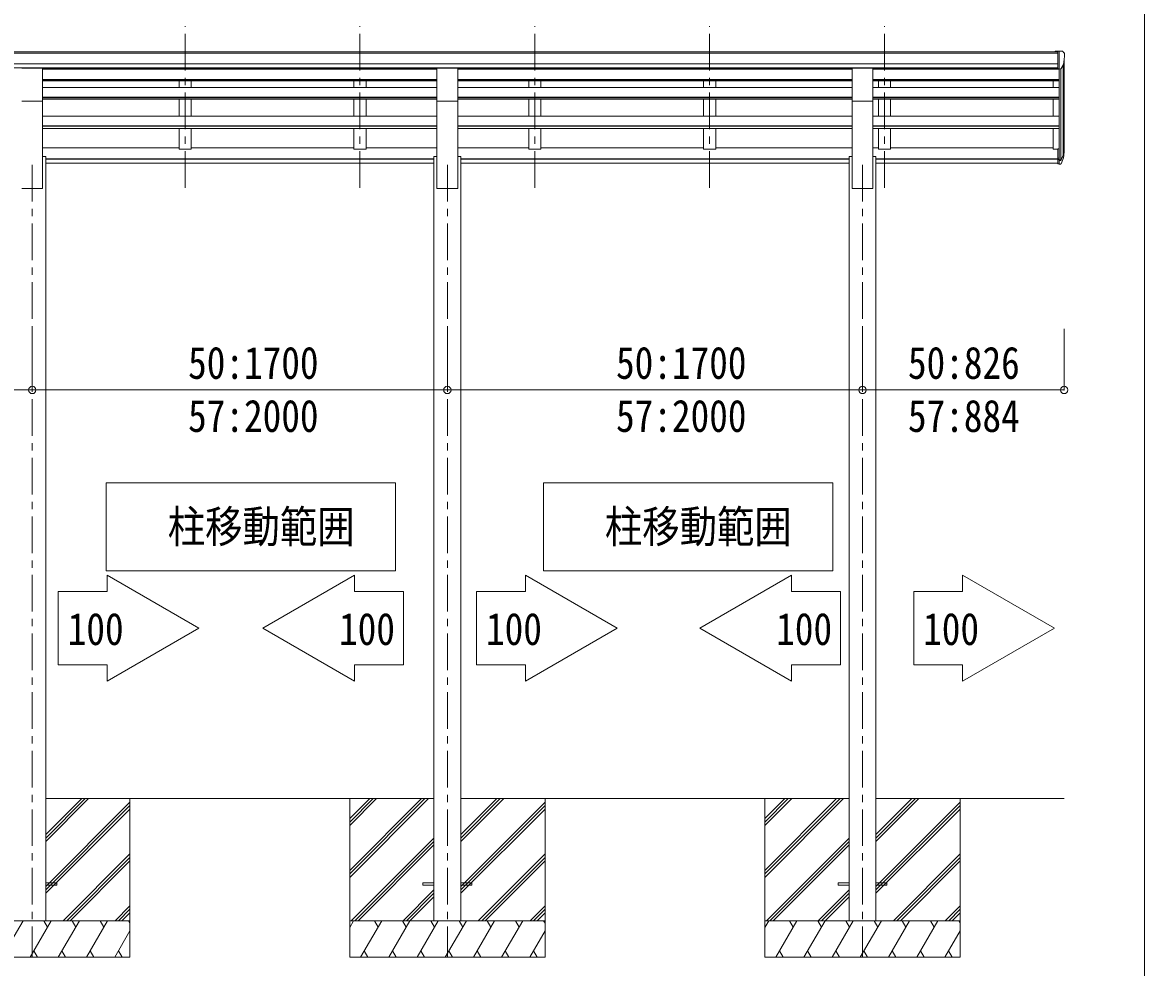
# Model space of a CAD drawing. Units: millimetres, scale not verified. Extents: x -8385 to 21638, y -5853 to 5787.
# Drawn here: x 3459 to 8055, y -3338 to 534 of the extents above; entities that cross this region are included whole.
import ezdxf
from ezdxf.enums import TextEntityAlignment as Align

# ---------------------------------------------------------------- set-up
doc = ezdxf.new("R2010")
doc.units = ezdxf.units.MM
doc.header["$LTSCALE"] = 30
doc.header["$PDMODE"] = 32
doc.header["$PDSIZE"] = 30
doc.linetypes.add('CHAIN1', pattern=[8, 5, -1, 1, -1])
for name, color, linetype, lineweight in [('0-0_0', 7, 'Continuous', 9), ('0-1_本体', 4, 'Continuous', 9), ('0-2_部品', 7, 'Continuous', 9), ('0-6_OTH_LINE', 7, 'Continuous', 9), ('0-8_PARTS2', 5, 'CHAIN1', 9), ('F-0_240', 7, 'Continuous', 9)]:
    doc.layers.add(name, color=color, linetype=linetype, lineweight=lineweight)
doc.styles.add('ＭＳ ゴシック', font='')
doc.styles.get('ＭＳ ゴシック').set_extended_font_data('MS Gothic')

msp = doc.modelspace()

# ---------------------------------------------------------------- linework, layer by layer
at = {"layer": '0-0_0'}
for p, q in [((5144.24, -2645.47), (3554.24, -2645.47)), ((3554.24, -2821.3), (3730.08, -2645.47)), ((3554.24, -2807.16), (3715.93, -2645.47)), ((3554.24, -2793.02), (3701.79, -2645.47)), ((3554.24, -3005.15), (3899.24, -2660.15)), ((3899.24, -2645.47), (3899.24, -3295.47)), ((4799.24, -2939.65), (5093.42, -2645.47)), ((4799.24, -2953.79), (5107.57, -2645.47)), ((4799.24, -2967.93), (5121.71, -2645.47)), ((4799.24, -2755.8), (4909.58, -2645.47)), ((4799.24, -2741.66), (4895.43, -2645.47)), ((4799.24, -2727.52), (4881.29, -2645.47)), ((6844.24, -2645.47), (5254.24, -2645.47)), ((5254.24, -2821.3), (5430.08, -2645.47)), ((5254.24, -2807.16), (5415.93, -2645.47)), ((5254.24, -2793.02), (5401.79, -2645.47)), ((5254.24, -3005.15), (5599.24, -2660.15)), ((5599.24, -2645.47), (5599.24, -3295.47)), ((6499.24, -2939.65), (6793.42, -2645.47)), ((6499.24, -2953.79), (6807.57, -2645.47)), ((6499.24, -2967.93), (6821.71, -2645.47)), ((6499.24, -2755.8), (6609.58, -2645.47)), ((6499.24, -2741.66), (6595.43, -2645.47)), ((6499.24, -2727.52), (6581.29, -2645.47)), ((7725.24, -2645.47), (6954.24, -2645.47)), ((6954.24, -2821.3), (7130.08, -2645.47)), ((6954.24, -2807.16), (7115.93, -2645.47)), ((6954.24, -2793.02), (7101.79, -2645.47)), ((6954.24, -3005.15), (7299.24, -2660.15)), ((7299.24, -2645.47), (7299.24, -3295.47)), ((3554.24, -3019.29), (3899.24, -2674.29)), ((3554.24, -3033.43), (3899.24, -2688.44)), ((5254.24, -3019.29), (5599.24, -2674.29)), ((5254.24, -3033.43), (5599.24, -2688.44)), ((6954.24, -3019.29), (7299.24, -2674.29)), ((6954.24, -3033.43), (7299.24, -2688.44)), ((4805.55, -3145.47), (5144.24, -2806.78)), ((4819.69, -3145.47), (5144.24, -2820.93)), ((4833.84, -3145.47), (5144.24, -2835.07)), ((6505.55, -3145.47), (6844.24, -2806.78)), ((6519.69, -3145.47), (6844.24, -2820.93)), ((6533.84, -3145.47), (6844.24, -2835.07)), ((3626.05, -3145.47), (3899.24, -2872.28)), ((3640.19, -3145.47), (3899.24, -2886.43)), ((5326.05, -3145.47), (5599.24, -2872.28)), ((5340.19, -3145.47), (5599.24, -2886.43)), ((7026.05, -3145.47), (7299.24, -2872.28)), ((7040.19, -3145.47), (7299.24, -2886.43)), ((3654.34, -3145.47), (3899.24, -2900.57)), ((5354.34, -3145.47), (5599.24, -2900.57)), ((7054.34, -3145.47), (7299.24, -2900.57)), ((5017.69, -3145.47), (5144.24, -3018.91)), ((5031.83, -3145.47), (5144.24, -3033.06)), ((6717.69, -3145.47), (6844.24, -3018.91)), ((6731.83, -3145.47), (6844.24, -3033.06)), ((5045.97, -3145.47), (5144.24, -3047.2)), ((6745.97, -3145.47), (6844.24, -3047.2)), ((3838.19, -3145.47), (3899.24, -3084.41)), ((3852.33, -3145.47), (3899.24, -3098.56)), ((3866.47, -3145.47), (3899.24, -3112.7)), ((5538.19, -3145.47), (5599.24, -3084.41)), ((5552.33, -3145.47), (5599.24, -3098.56)), ((5566.47, -3145.47), (5599.24, -3112.7)), ((7238.19, -3145.47), (7299.24, -3084.41)), ((7252.33, -3145.47), (7299.24, -3098.56)), ((7266.47, -3145.47), (7299.24, -3112.7)), ((3899.24, -3145.47), (3099.24, -3145.47)), ((3374.93, -3295.47), (3461.53, -3145.47)), ((3490.4, -3295.47), (3577, -3145.47)), ((3562, -3171.45), (3547, -3145.47)), ((3605.87, -3295.47), (3692.47, -3145.47)), ((3677.47, -3171.45), (3662.47, -3145.47)), ((3721.34, -3295.47), (3807.94, -3145.47)), ((3777.94, -3145.47), (3792.94, -3171.45)), ((3893.41, -3145.47), (3899.24, -3155.57)), ((5599.24, -3145.47), (4799.24, -3145.47)), ((4799.24, -3172.98), (4815.12, -3145.47)), ((4843.99, -3295.47), (4930.59, -3145.47)), ((4915.59, -3171.45), (4900.59, -3145.47)), ((4959.46, -3295.47), (5046.06, -3145.47)), ((5031.06, -3171.45), (5016.06, -3145.47)), ((5074.93, -3295.47), (5161.53, -3145.47)), ((5146.53, -3171.45), (5131.53, -3145.47)), ((5190.4, -3295.47), (5277, -3145.47)), ((5262, -3171.45), (5247, -3145.47)), ((5305.87, -3295.47), (5392.47, -3145.47)), ((5377.47, -3171.45), (5362.47, -3145.47)), ((5421.34, -3295.47), (5507.94, -3145.47)), ((5477.94, -3145.47), (5492.94, -3171.45)), ((5593.41, -3145.47), (5599.24, -3155.57)), ((7299.24, -3145.47), (6499.24, -3145.47)), ((6499.24, -3172.98), (6515.12, -3145.47)), ((6543.99, -3295.47), (6630.59, -3145.47)), ((6615.59, -3171.45), (6600.59, -3145.47)), ((6659.46, -3295.47), (6746.06, -3145.47)), ((6731.06, -3171.45), (6716.06, -3145.47)), ((6774.93, -3295.47), (6861.53, -3145.47)), ((6846.53, -3171.45), (6831.53, -3145.47)), ((6890.4, -3295.47), (6977, -3145.47)), ((6962, -3171.45), (6947, -3145.47)), ((7005.87, -3295.47), (7092.47, -3145.47)), ((7077.47, -3171.45), (7062.47, -3145.47)), ((7121.34, -3295.47), (7207.94, -3145.47)), ((7177.94, -3145.47), (7192.94, -3171.45)), ((7293.41, -3145.47), (7299.24, -3155.57)), ((3836.81, -3295.47), (3899.24, -3187.33)), ((5536.81, -3295.47), (5599.24, -3187.33)), ((7236.81, -3295.47), (7299.24, -3187.33)), ((3505.4, -3269.49), (3520.4, -3295.47)), ((3620.87, -3269.49), (3635.87, -3295.47)), ((3736.34, -3269.49), (3751.34, -3295.47)), ((3851.81, -3269.49), (3866.81, -3295.47)), ((4858.99, -3269.49), (4873.99, -3295.47)), ((4974.46, -3269.49), (4989.46, -3295.47)), ((5089.93, -3269.49), (5104.93, -3295.47)), ((5205.4, -3269.49), (5220.4, -3295.47)), ((5320.87, -3269.49), (5335.87, -3295.47)), ((5436.34, -3269.49), (5451.34, -3295.47)), ((5551.81, -3269.49), (5566.81, -3295.47)), ((6558.99, -3269.49), (6573.99, -3295.47)), ((6674.46, -3269.49), (6689.46, -3295.47)), ((6789.93, -3269.49), (6804.93, -3295.47)), ((6905.4, -3269.49), (6920.4, -3295.47)), ((7020.87, -3269.49), (7035.87, -3295.47)), ((7136.34, -3269.49), (7151.34, -3295.47)), ((7251.81, -3269.49), (7266.81, -3295.47))]:
    msp.add_line(p, q, dxfattribs=at)
for points in [[(3099.24, -2645.47), (3099.24, -3295.47), (3899.24, -3295.47)], [(4799.24, -2645.47), (4799.24, -3295.47), (5599.24, -3295.47)], [(6499.24, -2645.47), (6499.24, -3295.47), (7299.24, -3295.47)]]:
    msp.add_lwpolyline(points, dxfattribs=at)
at = {"layer": '0-1_本体'}
for p, q in [((7698.74, 414.2), (2709.74, 414.2)), ((7698.74, 408.84), (2709.74, 408.84)), ((7725.24, 13.79), (7725.24, 378.03)), ((7698.74, 365.33), (2699.74, 365.32)), ((7698.74, 347.65), (2699.74, 347.65)), ((5156.74, 345.28), (3541.74, 345.28)), ((5156.74, 342.77), (3541.74, 342.77)), ((4100.24, 345.28), (4100.24, 342.77)), ((4150.24, 345.28), (4150.24, 342.77)), ((4816.24, 345.28), (4816.24, 342.77)), ((4866.24, 345.28), (4866.24, 342.77)), ((6856.74, 345.28), (5241.74, 345.28)), ((6856.74, 342.77), (5241.74, 342.77)), ((5532.24, 345.28), (5532.24, 342.77)), ((5582.24, 345.28), (5582.24, 342.77)), ((6248.24, 345.28), (6248.24, 342.77)), ((6298.24, 345.28), (6298.24, 342.77)), ((6941.74, 345.28), (7698.74, 345.28)), ((7705.24, 342.77), (6941.74, 342.77)), ((6964.24, 345.28), (6964.24, 342.77)), ((7014.24, 345.28), (7014.24, 342.77)), ((7705.24, 343.41), (7705.24, 15.96)), ((7711.24, 343.88), (7711.24, -28.47)), ((7720.96, 359.24), (7720.96, -10.47)), ((5156.74, 300.74), (3541.74, 300.74)), ((5156.74, 299.04), (3541.74, 299.04)), ((5156.74, 295.45), (3541.74, 295.45)), ((4100.24, 295.45), (4100.24, 268.35)), ((4150.24, 295.45), (4150.24, 268.35)), ((4816.24, 295.45), (4816.24, 268.35)), ((4866.24, 295.45), (4866.24, 268.35)), ((6856.74, 300.74), (5241.74, 300.74)), ((6856.74, 299.04), (5241.74, 299.04)), ((6856.74, 295.45), (5241.74, 295.45)), ((5532.24, 295.45), (5532.24, 268.35)), ((5582.24, 295.45), (5582.24, 268.35)), ((6248.24, 295.45), (6248.24, 268.35)), ((6298.24, 295.45), (6298.24, 268.35)), ((7705.24, 300.74), (6941.74, 300.74)), ((7705.24, 299.04), (6941.74, 299.04)), ((7705.24, 295.45), (6941.74, 295.45)), ((6964.24, 295.45), (6964.24, 268.35)), ((7014.24, 295.45), (7014.24, 268.35)), ((7680.24, 268.35), (7680.24, 295.45)), ((5156.74, 268.35), (3541.74, 268.35)), ((6856.74, 268.35), (5241.74, 268.35)), ((7705.24, 268.35), (6941.74, 268.35)), ((5156.74, 227.73), (3541.74, 227.73)), ((5156.74, 226.04), (3541.74, 226.04)), ((5156.74, 219.25), (3541.74, 219.25)), ((3541.74, -145.47), (3541.74, 212.53)), ((4100.24, 219.25), (4100.24, 149.87)), ((4150.24, 219.25), (4150.24, 149.87)), ((4816.24, 219.25), (4816.24, 149.87)), ((4866.24, 219.25), (4866.24, 149.87)), ((5156.74, -145.47), (5156.74, 212.53)), ((6856.74, 227.73), (5241.74, 227.73)), ((6856.74, 226.04), (5241.74, 226.04)), ((6856.74, 219.25), (5241.74, 219.25)), ((5241.74, -145.47), (5241.74, 212.53)), ((5532.24, 219.25), (5532.24, 149.87)), ((5582.24, 219.25), (5582.24, 149.87)), ((6248.24, 219.25), (6248.24, 149.87)), ((6298.24, 219.25), (6298.24, 149.87)), ((6856.74, -145.47), (6856.74, 212.53)), ((7705.24, 227.73), (6941.74, 227.73)), ((7705.24, 226.04), (6941.74, 226.04)), ((7705.24, 219.25), (6941.74, 219.25)), ((6941.74, -145.47), (6941.74, 212.53)), ((6964.24, 219.25), (6964.24, 149.87)), ((7014.24, 219.25), (7014.24, 149.87)), ((7680.24, 149.87), (7680.24, 219.25)), ((5156.74, 149.87), (3541.74, 149.87)), ((6856.74, 149.87), (5241.74, 149.87)), ((7705.24, 149.87), (6941.74, 149.87)), ((5156.74, 110.73), (3541.74, 110.73)), ((5156.74, 109.06), (3541.74, 109.06)), ((5156.74, 99.42), (3541.74, 99.42)), ((4150.24, 99.42), (4150.24, 15.13)), ((4866.24, 99.42), (4866.24, 15.13)), ((6856.74, 110.73), (5241.74, 110.73)), ((6856.74, 109.06), (5241.74, 109.06)), ((6856.74, 99.42), (5241.74, 99.42)), ((5582.24, 99.42), (5582.24, 15.13)), ((6298.24, 99.42), (6298.24, 15.13)), ((7705.24, 110.73), (6941.74, 110.73)), ((7705.24, 109.06), (6941.74, 109.06)), ((7705.24, 99.42), (6941.74, 99.42)), ((7014.24, 99.42), (7014.24, 15.13)), ((7680.24, 15.13), (7680.24, 99.42)), ((4100.24, 20.35), (3541.74, 20.35)), ((4816.24, 20.35), (4150.24, 20.35)), ((5156.74, 19.93), (4866.24, 19.93)), ((5532.24, 20.35), (5241.74, 20.35)), ((6248.24, 20.35), (5582.24, 20.35)), ((6856.74, 20.35), (6298.24, 20.35)), ((6964.24, 20.35), (6941.74, 20.35)), ((7680.24, 20.35), (7014.24, 20.35)), ((7698.74, 15.13), (7680.24, 15.13)), ((3554.24, -15.47), (3541.74, -15.47)), ((3554.24, -15.47), (3554.24, -3145.47)), ((5144.24, -23.95), (3554.24, -23.95)), ((5144.24, -25.33), (3554.24, -25.33)), ((5144.24, -42.51), (3554.24, -42.51)), ((5156.74, -15.47), (5144.24, -15.47)), ((5144.24, -15.47), (5144.24, -3145.47)), ((5254.24, -15.47), (5241.74, -15.47)), ((5254.24, -15.47), (5254.24, -3145.47)), ((6844.24, -23.95), (5254.24, -23.95)), ((6844.24, -25.33), (5254.24, -25.33)), ((6844.24, -42.51), (5254.24, -42.51)), ((6856.74, -15.47), (6844.24, -15.47)), ((6844.24, -15.47), (6844.24, -3145.47)), ((6954.24, -15.47), (6941.74, -15.47)), ((6954.24, -15.47), (6954.24, -3145.47)), ((7698.74, -23.95), (6954.24, -23.95)), ((7698.74, -25.33), (6954.24, -25.33)), ((7698.74, -42.51), (6954.24, -42.51)), ((3541.74, -145.47), (3456.74, -145.47)), ((5241.74, -145.47), (5156.74, -145.47)), ((6941.74, -145.47), (6856.74, -145.47))]:
    msp.add_line(p, q, dxfattribs=at)
for points in [[(4100.24, 99.42), (4100.24, 15.13), (4150.24, 15.13)], [(4816.24, 99.42), (4816.24, 15.13), (4866.24, 15.13)], [(5532.24, 99.42), (5532.24, 15.13), (5582.24, 15.13)], [(6248.24, 99.42), (6248.24, 15.13), (6298.24, 15.13)], [(6964.24, 99.42), (6964.24, 15.13), (7014.24, 15.13)]]:
    msp.add_lwpolyline(points, dxfattribs=at)
at = {"layer": '0-2_部品'}
for p, q in [((7698.74, 416.39), (7688.74, 416.3)), ((7688.74, 414.2), (7688.74, 416.3)), ((7698.74, 344.41), (7698.74, 416.39)), ((7717.24, 416.39), (7698.74, 416.39)), ((7705.24, 343.41), (7705.24, 416.39)), ((7717.24, 416.39), (7719.58, 416.25)), ((7720.33, 415.82), (7724.4, 410.01)), ((7727.24, 407.02), (7727.24, 406.39)), ((3541.74, 346.52), (3456.74, 346.52)), ((3541.74, 212.37), (3541.74, 346.52)), ((5241.74, 346.52), (5156.74, 346.52)), ((5156.74, 212.37), (5156.74, 346.52)), ((5241.74, 212.37), (5241.74, 346.52)), ((6941.74, 346.52), (6856.74, 346.52)), ((6856.74, 212.37), (6856.74, 346.52)), ((6941.74, 212.37), (6941.74, 346.52)), ((7698.74, 344.41), (7705.24, 344.41)), ((7705.24, 343.41), (7710.45, 343.72)), ((7712.87, 345.22), (7722.14, 361.28)), ((3541.74, 212.37), (3456.74, 212.37)), ((5241.74, 212.37), (5156.74, 212.37)), ((6941.74, 212.37), (6856.74, 212.37)), ((7698.74, 15.96), (7698.74, -45.1)), ((7698.74, 15.96), (7705.24, 15.96)), ((7705.24, 15.96), (7705.24, -45.92)), ((7698.74, -22.35), (7705.24, -22.35)), ((7698.74, -27.75), (7705.24, -27.75)), ((7698.74, -45.1), (7705.24, -45.1)), ((7705.24, -28.75), (7710.38, -28.75)), ((7705.24, -30.75), (7710.09, -30.75)), ((7705.24, -45.92), (7710.09, -45.92)), ((7711.68, -28), (7721.43, -9.58)), ((7722.85, -10.08), (7712.69, -29.25)), ((7720.27, -26.93), (7712.69, -44.42))]:
    msp.add_line(p, q, dxfattribs=at)
at = {"layer": '0-2_部品', "color": 4}
for p, q in [((3599.24, -2990.97), (3554.24, -2990.97)), ((3599.24, -2999.97), (3554.24, -2999.97)), ((3599.24, -2990.97), (3599.24, -2999.97)), ((5099.24, -2990.97), (5099.24, -2999.97)), ((5144.24, -2990.97), (5099.24, -2990.97)), ((5144.24, -2999.97), (5099.24, -2999.97)), ((5299.24, -2990.97), (5254.24, -2990.97)), ((5299.24, -2999.97), (5254.24, -2999.97)), ((5299.24, -2990.97), (5299.24, -2999.97)), ((6799.24, -2990.97), (6799.24, -2999.97)), ((6844.24, -2990.97), (6799.24, -2990.97)), ((6844.24, -2999.97), (6799.24, -2999.97)), ((6999.24, -2990.97), (6954.24, -2990.97)), ((6999.24, -2999.97), (6954.24, -2999.97)), ((6999.24, -2990.97), (6999.24, -2999.97))]:
    msp.add_line(p, q, dxfattribs=at)
at = {"layer": '0-2_部品'}
for centre, radius, start, end in [((7719.52, 415.25), 1, 35, 86.5), ((7525.24, 406.39), 202, 347.09739, 0), ((7724.24, 407.02), 3, 0, 87), ((7710.27, 346.72), 3, 273.5, 330), ((7592.03, 9.14), 133.22, 344.28698, 356.72013), ((7637.3, 16.37), 88.05, 342.78929, 2.77608), ((7636.58, 12.09), 89.07, 345.58812, 5.50424), ((7710.09, -27.75), 3, 270, 330), ((7710.09, -42.92), 3, 270, 330), ((7710.38, -27.25), 1.5, 270, 330)]:
    msp.add_arc(centre, radius, start, end, dxfattribs=at)
at = {"layer": '0-6_OTH_LINE', "color": 6}
for p, q in [((3499.24, -971.41), (3499.24, -721.41)), ((5199.24, -971.41), (5199.24, -721.41)), ((6899.24, -971.41), (6899.24, -721.41)), ((7725.24, -971.41), (7725.24, -721.41)), ((7725.24, -971.41), (1387.24, -971.41))]:
    msp.add_line(p, q, dxfattribs=at)
at = {"layer": '0-6_OTH_LINE'}
for p, q in [((3802.52, -1711.97), (3802.52, -1351.97)), ((3802.52, -1351.97), (4987.47, -1351.97)), ((4987.47, -1351.97), (4987.47, -1711.97)), ((5592.81, -1711.97), (5592.81, -1351.97)), ((5592.81, -1351.97), (6777.76, -1351.97)), ((6777.76, -1351.97), (6777.76, -1711.97)), ((4987.47, -1711.97), (3802.52, -1711.97)), ((3806.07, -1729.98), (3806.07, -1797.18)), ((4818.93, -1729.98), (4818.93, -1797.18)), ((5519.21, -1729.98), (5519.21, -1797.18)), ((6777.76, -1711.97), (5592.81, -1711.97)), ((6609.22, -1729.98), (6609.22, -1797.18)), ((7309.49, -1729.98), (7309.49, -1797.18)), ((3806.07, -2096.78), (3605.67, -2096.78)), ((3806.07, -2096.78), (3806.07, -2163.98)), ((4818.93, -2096.78), (5019.33, -2096.78)), ((4818.93, -2096.78), (4818.93, -2163.98)), ((5519.21, -2096.78), (5318.81, -2096.78)), ((5519.21, -2096.78), (5519.21, -2163.98)), ((6609.22, -2096.78), (6809.62, -2096.78)), ((6609.22, -2096.78), (6609.22, -2163.98)), ((7309.49, -2096.78), (7109.09, -2096.78)), ((7309.49, -2096.78), (7309.49, -2163.98))]:
    msp.add_line(p, q, dxfattribs=at)
for points in [[(3806.07, -2163.98), (4181.92, -1946.98), (3806.07, -1729.98)], [(4818.93, -2163.98), (4443.08, -1946.98), (4818.93, -1729.98)], [(5519.21, -2163.98), (5895.06, -1946.98), (5519.21, -1729.98)], [(6609.22, -2163.98), (6233.36, -1946.98), (6609.22, -1729.98)], [(7309.49, -2163.98), (7685.35, -1946.98), (7309.49, -1729.98)], [(3806.07, -1797.18), (3605.67, -1797.18), (3605.67, -2096.78)], [(4818.93, -1797.18), (5019.33, -1797.18), (5019.33, -2096.78)], [(5519.21, -1797.18), (5318.81, -1797.18), (5318.81, -2096.78)], [(6609.22, -1797.18), (6809.62, -1797.18), (6809.62, -2096.78)], [(7309.49, -1797.18), (7109.09, -1797.18), (7109.09, -2096.78)]]:
    msp.add_lwpolyline(points, dxfattribs=at)
at = {"layer": '0-6_OTH_LINE', "color": 6}
for p in [(3499.24, -971.41), (5199.24, -971.41), (6899.24, -971.41), (7725.24, -971.41)]:
    msp.add_point(p, dxfattribs=at)
at = {"layer": '0-8_PARTS2'}
for p, q in [((4125.24, -143.13), (4125.24, 519.4)), ((4841.24, -143.13), (4841.24, 519.4)), ((5557.24, -143.13), (5557.24, 519.4)), ((6273.24, -143.13), (6273.24, 519.4)), ((6989.24, -143.13), (6989.24, 519.4)), ((3499.24, -49.33), (3499.24, -3295.47)), ((5199.24, -49.33), (5199.24, -3295.47)), ((6899.24, -49.33), (6899.24, -3295.47))]:
    msp.add_line(p, q, dxfattribs=at)
at = {"layer": 'F-0_240', "color": 5}
msp.add_line((8054.55, 5787.34), (8054.55, -5852.66), dxfattribs=at)

# ---------------------------------------------------------------- texts
at = {"layer": '0-6_OTH_LINE', "style": 'ＭＳ ゴシック', "width": 0.85}
for s, p in [('50:1700', (4137.42, -965.41)), ('50:1700', (5889.94, -965.41)), ('50:826', (7085.42, -965.41)), ('57:2000', (4137.42, -1182.79)), ('57:2000', (5889.94, -1182.79)), ('57:884', (7085.42, -1182.79)), ('柱移動範囲', (4054.03, -1636.73)), ('柱移動範囲', (5844.31, -1636.73)), ('100', (3644.39, -2055.74)), ('100', (4755.61, -2055.74)), ('100', (5357.53, -2055.74)), ('100', (6545.89, -2055.74)), ('100', (7147.82, -2055.74))]:
    msp.add_text(s, height=132, dxfattribs=at).set_placement(p, align=Align.BOTTOM_LEFT)

doc.saveas('drawing.dxf')
